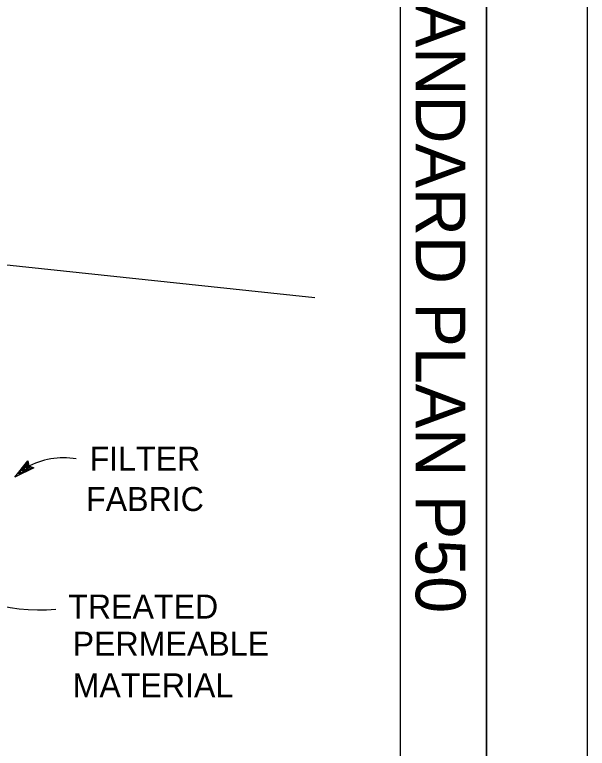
# Model space of a CAD drawing. Extents: x -894 to 866, y -476 to 714.
# Drawn here: x 699.1 to 866, y 1.3 to 215 of the extents above; entities that cross this region are included whole.
import ezdxf

# ---------------------------------------------------------------- set-up
doc = ezdxf.new("R2010")
doc.units = 0
for name, color, linetype in [('10 Sheet Format', 7, 'Continuous'), ('56 Stage 3 Anno', 7, 'Continuous'), ('57 Undefined', 7, 'Continuous'), ('60 Nongeo Data', 7, 'Continuous')]:
    doc.layers.add(name, color=color, linetype=linetype)

msp = doc.modelspace()

# ---------------------------------------------------------------- linework, layer by layer
at = {"layer": '10 Sheet Format'}
for p, q in [((836.5469, 668.958), (836.5469, -431.0442)), ((811.5452, -406.0408), (811.5452, 643.9567))]:
    msp.add_line(p, q, dxfattribs=at)
for points in [[(-894.0439, 713.5635), (865.9554, 713.5635), (865.9554, -476.436), (-894.0439, -476.436)], [(-863.4565, -431.0442), (836.5469, -431.0442), (836.5469, 668.958), (-863.4565, 668.958)]]:
    msp.add_lwpolyline(points, close=True, dxfattribs=at)
at = {"layer": '56 Stage 3 Anno'}
for p, q in [((699.1204, 80.3), (702.9614, 85.0976)), ((700.2019, 81.1748), (703.0039, 84.6704)), ((701.2744, 82.0303), (703.083, 84.2889)), ((702.3511, 82.8953), (703.1252, 83.8618)), ((703.4811, 83.4519), (702.3511, 82.8953)), ((702.9614, 85.0976), (703.172, 83.5594)), ((702.9614, 85.0972), (702.9614, 85.0972)), ((703.172, 83.5594), (704.635, 83.0173)), ((704.635, 83.0173), (699.1204, 80.3)), ((704.2433, 83.1586), (700.1956, 81.1645)), ((703.8358, 83.2921), (701.2744, 82.0303)), ((704.635, 83.0173), (704.635, 83.0173)), ((699.1204, 80.3), (699.1204, 80.3))]:
    msp.add_line(p, q, dxfattribs=at)
for centre, radius, start, end in [((713.399, 63.2316), 22.6968, 80.810622, 118.447764), ((706.5601, 97.7142), 56.0853, 231.000808, 274.615222)]:
    msp.add_arc(centre, radius, start, end, dxfattribs=at)
at = {"layer": '60 Nongeo Data'}
msp.add_line((610.2765, 151.3388), (786.5482, 132.642), dxfattribs=at)

# ---------------------------------------------------------------- texts
at = {"layer": '10 Sheet Format'}
msp.add_text('2018 STANDARD PLAN P50', height=14.5, rotation=270, dxfattribs=at).set_placement((815.949, 291.7619))
at = {"layer": '57 Undefined'}
for s, p in [('FILTER', (720.9165, 82.1575)), ('FABRIC', (719.898, 70.426)), ('TREATED', (714.7074, 39.0946)), ('PERMEABLE', (715.9799, 28.2481)), ('MATERIAL', (715.9751, 16.134))]:
    msp.add_text(s, height=7, dxfattribs=at).set_placement(p)

doc.saveas('drawing.dxf')
